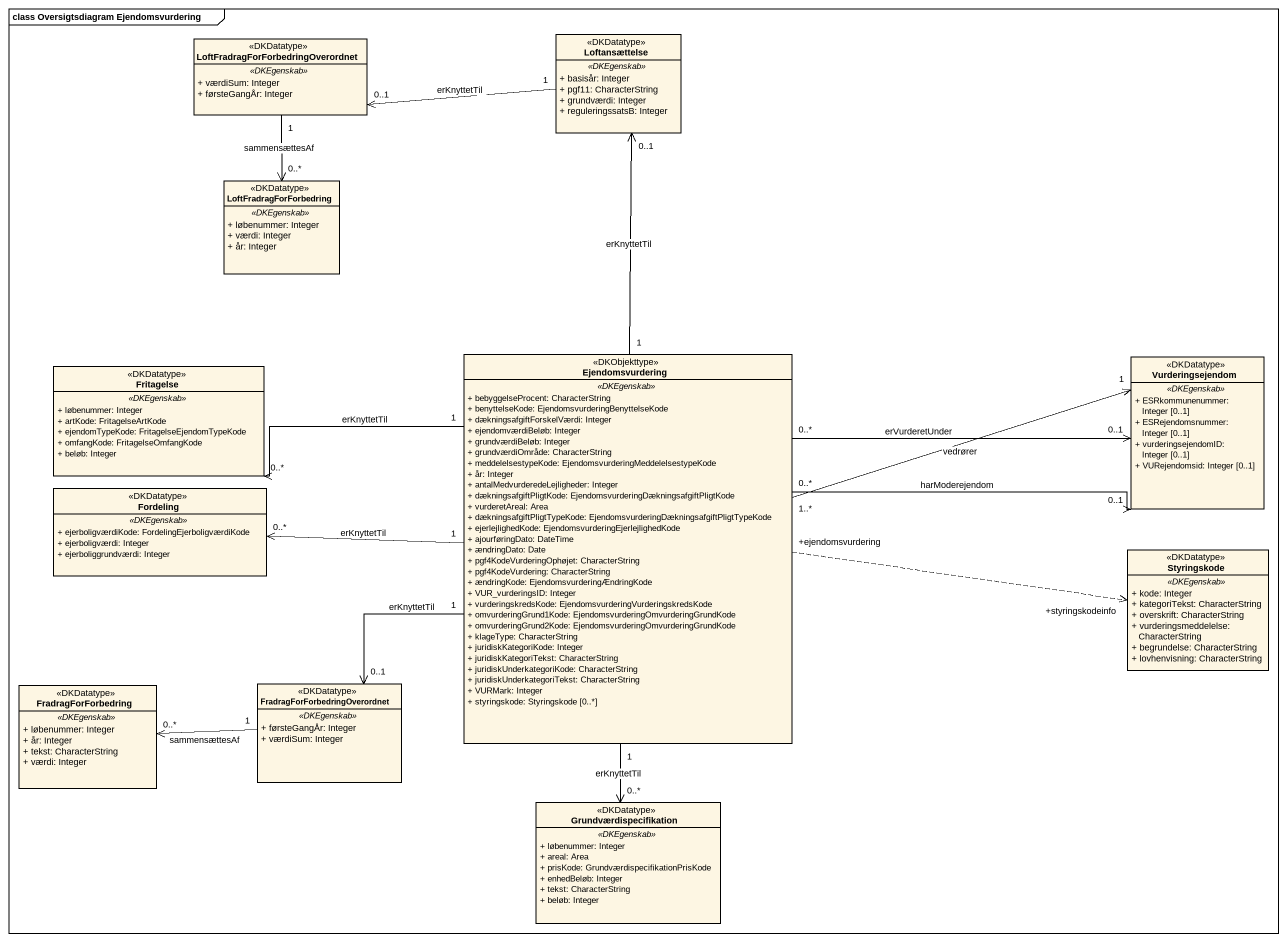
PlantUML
@startuml
mainframe class Oversigtsdiagram Ejendomsvurdering
hide circle
hide empty members
skinparam classAttributeIconSize 0
class "LoftFradragForForbedringOverordnet" as LoftFradragForForbedringOver <<DKDatatype>> {
  .. <<DKEgenskab>> ..
  + værdiSum: Integer
  + førsteGangÅr: Integer
}
class Loftansættelse <<DKDatatype>> {
  .. <<DKEgenskab>> ..
  + basisår: Integer
  + pgf11: CharacterString
  + grundværdi: Integer
  + reguleringssatsB: Integer
}
class LoftFradragForForbedring <<DKDatatype>> {
  .. <<DKEgenskab>> ..
  + løbenummer: Integer
  + værdi: Integer
  + år: Integer
}
class Fritagelse <<DKDatatype>> {
  .. <<DKEgenskab>> ..
  + løbenummer: Integer
  + artKode: FritagelseArtKode
  + ejendomTypeKode: FritagelseEjendomTypeKode
  + omfangKode: FritagelseOmfangKode
  + beløb: Integer
}
class Ejendomsvurdering <<DKObjekttype>> {
  .. <<DKEgenskab>> ..
  + bebyggelseProcent: CharacterString
  + benyttelseKode: EjendomsvurderingBenyttelseKode
  + dækningsafgiftForskelVærdi: Integer
  + ejendomværdiBeløb: Integer
  + grundværdiBeløb: Integer
  + grundværdiOmråde: CharacterString
  + meddelelsestypeKode: EjendomsvurderingMeddelelsestypeKode
  + år: Integer
  + antalMedvurderedeLejligheder: Integer
  + dækningsafgiftPligtKode: EjendomsvurderingDækningsafgiftPligtKode
  + vurderetAreal: Area
  + dækningsafgiftPligtTypeKode: EjendomsvurderingDækningsafgiftPligtTypeKode
  + ejerlejlighedKode: EjendomsvurderingEjerlejlighedKode
  + ajourføringDato: DateTime
  + ændringDato: Date
  + pgf4KodeVurderingOphøjet: CharacterString
  + pgf4KodeVurdering: CharacterString
  + ændringKode: EjendomsvurderingÆndringKode
  + VUR_vurderingsID: Integer
  + vurderingskredsKode: EjendomsvurderingVurderingskredsKode
  + omvurderingGrund1Kode: EjendomsvurderingOmvurderingGrundKode
  + omvurderingGrund2Kode: EjendomsvurderingOmvurderingGrundKode
  + klageType: CharacterString
  + juridiskKategoriKode: Integer
  + juridiskKategoriTekst: CharacterString
  + juridiskUnderkategoriKode: CharacterString
  + juridiskUnderkategoriTekst: CharacterString
  + VURMark: Integer
  + styringskode: Styringskode [0..*]
}
class Vurderingsejendom <<DKDatatype>> {
  .. <<DKEgenskab>> ..
  + ESRkommunenummer: Integer [0..1]
  + ESRejendomsnummer: Integer [0..1]
  + vurderingsejendomID: Integer [0..1]
  + VURejendomsid: Integer [0..1]
}
class Fordeling <<DKDatatype>> {
  .. <<DKEgenskab>> ..
  + ejerboligværdiKode: FordelingEjerboligværdiKode
  + ejerboligværdi: Integer
  + ejerboliggrundværdi: Integer
}
class Styringskode <<DKDatatype>> {
  .. <<DKEgenskab>> ..
  + kode: Integer
  + kategoriTekst: CharacterString
  + overskrift: CharacterString
  + vurderingsmeddelelse: CharacterString
  + begrundelse: CharacterString
  + lovhenvisning: CharacterString
}
class FradragForForbedring <<DKDatatype>> {
  .. <<DKEgenskab>> ..
  + løbenummer: Integer
  + år: Integer
  + tekst: CharacterString
  + værdi: Integer
}
class "FradragForForbedringOverordnet" as FradragForForbedringOverordn <<DKDatatype>> {
  .. <<DKEgenskab>> ..
  + førsteGangÅr: Integer
  + værdiSum: Integer
}
class Grundværdispecifikation <<DKDatatype>> {
  .. <<DKEgenskab>> ..
  + løbenummer: Integer
  + areal: Area
  + prisKode: GrundværdispecifikationPrisKode
  + enhedBeløb: Integer
  + tekst: CharacterString
  + beløb: Integer
}
LoftFradragForForbedringOver "1" --> "0..*" LoftFradragForForbedring : sammensættesAf
Loftansættelse "1" -left-> "0..1" LoftFradragForForbedringOver : erKnyttetTil
Ejendomsvurdering "1" -up-> "0..1" Loftansættelse : erKnyttetTil
Ejendomsvurdering "1" -left-> "0..*" Fritagelse : erKnyttetTil
Ejendomsvurdering "0..*" -right-> "0..1" Vurderingsejendom : harModerejendom
Ejendomsvurdering "1..*" -right-> "1" Vurderingsejendom : vedrører
Ejendomsvurdering "0..*" -right-> "0..1" Vurderingsejendom : erVurderetUnder
Ejendomsvurdering "1" -left-> "0..*" Fordeling : erKnyttetTil
Ejendomsvurdering "+ejendomsvurdering" .right.> "+styringskodeinfo" Styringskode
Ejendomsvurdering "1" --> "0..1" FradragForForbedringOverordn : erKnyttetTil
Ejendomsvurdering "1" --> "0..*" Grundværdispecifikation : erKnyttetTil
FradragForForbedringOverordn "1" -left-> "0..*" FradragForForbedring : sammensættesAf
@enduml
